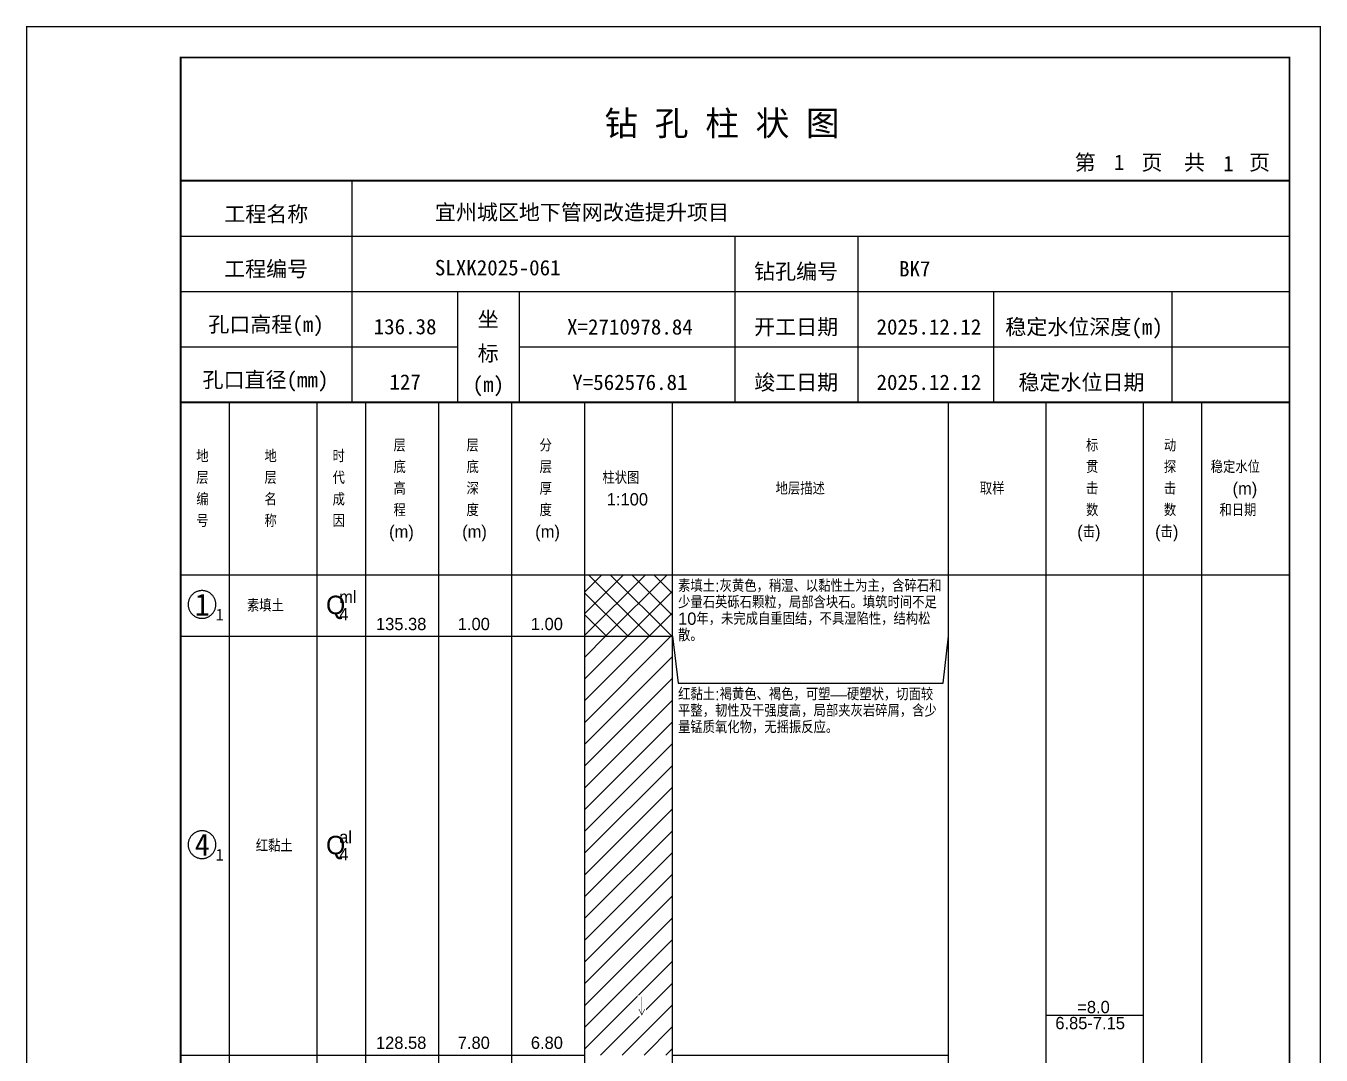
# Model space of a CAD drawing. Header units: millimetres. Extents: x 12489 to 89920, y 4630 to 4927.
# Drawn here: x 13809.3 to 14019.6, y 4759.7 to 4926.8 of the extents above; entities that cross this region are included whole.
import ezdxf
from ezdxf.enums import TextEntityAlignment as Align

# ---------------------------------------------------------------- set-up
doc = ezdxf.new("R2010")
doc.units = ezdxf.units.MM
doc.layers.add('ZZT_TC', color=7, linetype='Continuous')
doc.styles.add('成果图图块', font='', dxfattribs={"height": 2.5})
doc.styles.add('成果图模板', font='')
doc.styles.add('成果图模板标题', font='simhei.ttf')
doc.styles.add('成果图表体', font='Comfont.shx', dxfattribs={"height": 2, "bigfont": 'Hztxt12a.shx'})
doc.styles.get('成果图图块').set_extended_font_data('FangSong_GB2312')
doc.styles.get('成果图模板').set_extended_font_data('FangSong_GB2312')

# ---------------------------------------------------------------- blocks, each defined once
blk = doc.blocks.new('DCBH-1-1-916', base_point=(0.3, -0.11))
at = {"layer": 'ZZT_TC', "color": 7}
blk.add_polyline3d([(-0.19, 2.31, 0), (-0.3, 2.31, 0), (-0.41, 2.3, 0), (-0.52, 2.29, 0), (-0.63, 2.27, 0), (-0.73, 2.24, 0), (-0.84, 2.21, 0), (-0.95, 2.18, 0), (-1.05, 2.14, 0), (-1.15, 2.09, 0), (-1.25, 2.04, 0), (-1.35, 1.99, 0), (-1.44, 1.93, 0), (-1.53, 1.87, 0), (-1.62, 1.8, 0), (-1.7, 1.73, 0), (-1.78, 1.65, 0), (-1.86, 1.57, 0), (-1.93, 1.49, 0), (-2, 1.4, 0), (-2.06, 1.31, 0), (-2.12, 1.22, 0), (-2.17, 1.12, 0), (-2.22, 1.02, 0), (-2.27, 0.92, 0), (-2.31, 0.82, 0), (-2.34, 0.71, 0), (-2.37, 0.61, 0), (-2.4, 0.5, 0), (-2.41, 0.39, 0), (-2.43, 0.28, 0), (-2.44, 0.17, 0), (-2.44, 0.06, 0), (-2.44, -0.05, 0), (-2.43, -0.16, 0), (-2.41, -0.27, 0), (-2.4, -0.38, 0), (-2.37, -0.49, 0), (-2.34, -0.6, 0), (-2.31, -0.7, 0), (-2.27, -0.8, 0), (-2.22, -0.9, 0), (-2.17, -1, 0), (-2.12, -1.1, 0), (-2.06, -1.19, 0), (-2, -1.28, 0), (-1.93, -1.37, 0), (-1.86, -1.45, 0), (-1.78, -1.53, 0), (-1.7, -1.61, 0), (-1.62, -1.68, 0), (-1.53, -1.75, 0), (-1.44, -1.81, 0), (-1.35, -1.87, 0), (-1.25, -1.93, 0), (-1.15, -1.98, 0), (-1.05, -2.02, 0), (-0.95, -2.06, 0), (-0.84, -2.1, 0), (-0.73, -2.13, 0), (-0.63, -2.15, 0), (-0.52, -2.17, 0), (-0.41, -2.18, 0), (-0.3, -2.19, 0), (-0.19, -2.19, 0), (-0.08, -2.19, 0), (0.03, -2.18, 0), (0.14, -2.17, 0), (0.25, -2.15, 0), (0.36, -2.13, 0), (0.47, -2.1, 0), (0.57, -2.06, 0), (0.67, -2.02, 0), (0.77, -1.98, 0), (0.87, -1.93, 0), (0.97, -1.87, 0), (1.06, -1.81, 0), (1.15, -1.75, 0), (1.24, -1.68, 0), (1.32, -1.61, 0), (1.4, -1.53, 0), (1.48, -1.45, 0), (1.55, -1.37, 0), (1.62, -1.28, 0), (1.68, -1.19, 0), (1.74, -1.1, 0), (1.8, -1, 0), (1.85, -0.9, 0), (1.89, -0.8, 0), (1.93, -0.7, 0), (1.97, -0.6, 0), (2, -0.49, 0), (2.02, -0.38, 0), (2.04, -0.27, 0), (2.05, -0.16, 0), (2.06, -0.05, 0), (2.06, 0.06, 0), (2.06, 0.17, 0), (2.05, 0.28, 0), (2.04, 0.39, 0), (2.02, 0.5, 0), (2, 0.61, 0), (1.97, 0.71, 0), (1.93, 0.82, 0), (1.89, 0.92, 0), (1.85, 1.02, 0), (1.8, 1.12, 0), (1.74, 1.22, 0), (1.68, 1.31, 0), (1.62, 1.4, 0), (1.55, 1.49, 0), (1.48, 1.57, 0), (1.4, 1.65, 0), (1.32, 1.73, 0), (1.24, 1.8, 0), (1.15, 1.87, 0), (1.06, 1.93, 0), (0.97, 1.99, 0), (0.87, 2.04, 0), (0.77, 2.09, 0), (0.67, 2.14, 0), (0.57, 2.18, 0), (0.47, 2.21, 0), (0.36, 2.24, 0), (0.25, 2.27, 0), (0.14, 2.29, 0), (0.03, 2.3, 0), (-0.08, 2.31, 0), (-0.19, 2.31, 0)], dxfattribs=at)
at = {"style": '成果图图块'}
blk.add_text('1', height=3.57, dxfattribs=at).set_placement((-0.16, -1.74), align=Align.CENTER)
blk.add_text('1', height=1.91, dxfattribs=at).set_placement((2.03, -2.53))
blk = doc.blocks.new('DCBH-1-1-917', base_point=(0.3, -0.11))
at = {"layer": 'ZZT_TC', "color": 7}
blk.add_polyline3d([(-0.19, 2.31, 0), (-0.3, 2.31, 0), (-0.41, 2.3, 0), (-0.52, 2.29, 0), (-0.63, 2.27, 0), (-0.73, 2.24, 0), (-0.84, 2.21, 0), (-0.95, 2.18, 0), (-1.05, 2.14, 0), (-1.15, 2.09, 0), (-1.25, 2.04, 0), (-1.35, 1.99, 0), (-1.44, 1.93, 0), (-1.53, 1.87, 0), (-1.62, 1.8, 0), (-1.7, 1.73, 0), (-1.78, 1.65, 0), (-1.86, 1.57, 0), (-1.93, 1.49, 0), (-2, 1.4, 0), (-2.06, 1.31, 0), (-2.12, 1.22, 0), (-2.17, 1.12, 0), (-2.22, 1.02, 0), (-2.27, 0.92, 0), (-2.31, 0.82, 0), (-2.34, 0.71, 0), (-2.37, 0.61, 0), (-2.4, 0.5, 0), (-2.41, 0.39, 0), (-2.43, 0.28, 0), (-2.44, 0.17, 0), (-2.44, 0.06, 0), (-2.44, -0.05, 0), (-2.43, -0.16, 0), (-2.41, -0.27, 0), (-2.4, -0.38, 0), (-2.37, -0.49, 0), (-2.34, -0.6, 0), (-2.31, -0.7, 0), (-2.27, -0.8, 0), (-2.22, -0.9, 0), (-2.17, -1, 0), (-2.12, -1.1, 0), (-2.06, -1.19, 0), (-2, -1.28, 0), (-1.93, -1.37, 0), (-1.86, -1.45, 0), (-1.78, -1.53, 0), (-1.7, -1.61, 0), (-1.62, -1.68, 0), (-1.53, -1.75, 0), (-1.44, -1.81, 0), (-1.35, -1.87, 0), (-1.25, -1.93, 0), (-1.15, -1.98, 0), (-1.05, -2.02, 0), (-0.95, -2.06, 0), (-0.84, -2.1, 0), (-0.73, -2.13, 0), (-0.63, -2.15, 0), (-0.52, -2.17, 0), (-0.41, -2.18, 0), (-0.3, -2.19, 0), (-0.19, -2.19, 0), (-0.08, -2.19, 0), (0.03, -2.18, 0), (0.14, -2.17, 0), (0.25, -2.15, 0), (0.36, -2.13, 0), (0.47, -2.1, 0), (0.57, -2.06, 0), (0.67, -2.02, 0), (0.77, -1.98, 0), (0.87, -1.93, 0), (0.97, -1.87, 0), (1.06, -1.81, 0), (1.15, -1.75, 0), (1.24, -1.68, 0), (1.32, -1.61, 0), (1.4, -1.53, 0), (1.48, -1.45, 0), (1.55, -1.37, 0), (1.62, -1.28, 0), (1.68, -1.19, 0), (1.74, -1.1, 0), (1.8, -1, 0), (1.85, -0.9, 0), (1.89, -0.8, 0), (1.93, -0.7, 0), (1.97, -0.6, 0), (2, -0.49, 0), (2.02, -0.38, 0), (2.04, -0.27, 0), (2.05, -0.16, 0), (2.06, -0.05, 0), (2.06, 0.06, 0), (2.06, 0.17, 0), (2.05, 0.28, 0), (2.04, 0.39, 0), (2.02, 0.5, 0), (2, 0.61, 0), (1.97, 0.71, 0), (1.93, 0.82, 0), (1.89, 0.92, 0), (1.85, 1.02, 0), (1.8, 1.12, 0), (1.74, 1.22, 0), (1.68, 1.31, 0), (1.62, 1.4, 0), (1.55, 1.49, 0), (1.48, 1.57, 0), (1.4, 1.65, 0), (1.32, 1.73, 0), (1.24, 1.8, 0), (1.15, 1.87, 0), (1.06, 1.93, 0), (0.97, 1.99, 0), (0.87, 2.04, 0), (0.77, 2.09, 0), (0.67, 2.14, 0), (0.57, 2.18, 0), (0.47, 2.21, 0), (0.36, 2.24, 0), (0.25, 2.27, 0), (0.14, 2.29, 0), (0.03, 2.3, 0), (-0.08, 2.31, 0), (-0.19, 2.31, 0)], dxfattribs=at)
at = {"style": '成果图图块'}
blk.add_text('4', height=3.57, dxfattribs=at).set_placement((-0.16, -1.74), align=Align.CENTER)
blk.add_text('1', height=1.91, dxfattribs=at).set_placement((2.03, -2.53))
blk = doc.blocks.new('zztSLbg.dwg', base_point=(0.5, 0))
blk.add_wipeout([(-0.2, -0.2), (1.2, -0.2), (1.2, 3.2), (-0.2, 3.2)])
at = {"color": 7, "const_width": 0.1}
for points in [[(0.5, 3), (0.5, 0)], [(0, 1), (0.5, 0), (1, 1)]]:
    blk.add_lwpolyline(points, dxfattribs=at)
blk = doc.blocks.new('钻孔柱状图路桥昇龙制图梁世成校核莫家里.dwg7', base_point=(25, 236))
for p, q in [((52.82, 236), (52.82, 272)), ((25, 263), (205, 263)), ((115, 236), (115, 263)), ((135, 236), (135, 263)), ((25, 254), (205, 254)), ((70, 236), (70, 254)), ((80, 236), (80, 254)), ((157, 236), (157, 254)), ((185.95, 236), (185.95, 254)), ((25, 245), (70, 245)), ((80, 245), (205, 245))]:
    blk.add_line(p, q)
for points, const_width in [([(0, 0), (210, 0), (210, 297), (0, 297)], 0.25), ([(25, 5), (205, 5), (205, 292), (25, 292)], 0.3)]:
    blk.add_lwpolyline(points, close=True, dxfattribs=dict(const_width=const_width))
at = {"const_width": 0.3}
for points in [[(25, 272), (205, 272)], [(25, 236), (205, 236)]]:
    blk.add_lwpolyline(points, dxfattribs=at)
for s, height, style, p in [('钻 孔 柱 状 图', 4, '成果图模板标题', (93.8, 279.31)), ('第', 2.5, '成果图模板', (170.12, 273.7)), ('页', 2.5, '成果图模板', (180.96, 273.7)), ('共', 2.5, '成果图模板', (187.88, 273.7)), ('页', 2.5, '成果图模板', (198.44, 273.7)), ('工程名称', 2.5, '成果图模板', (32.07, 265.32)), ('宜州城区地下管网改造提升项目', 2.5, '成果图模板', (66.26, 265.61)), ('工程编号', 2.5, '成果图模板', (32.05, 256.41)), ('SLXK2025-061', 2.5, '成果图模板', (66.26, 256.61)), ('钻孔编号', 2.5, '成果图模板', (118.08, 256)), ('BK7', 2.5, '成果图模板', (141.61, 256.43)), ('孔口高程(m)', 2.5, '成果图模板', (29.48, 247.41)), ('坐', 2.5, '成果图模板', (73.21, 248.24)), ('开工日期', 2.5, '成果图模板', (118.08, 247)), ('稳定水位深度(m)', 2.5, '成果图模板', (158.86, 247)), ('标', 2.5, '成果图模板', (73.21, 242.7)), ('孔口直径(mm)', 2.5, '成果图模板', (28.54, 238.41)), ('(m) ', 2.5, '成果图模板', (72.38, 237.65)), ('竣工日期', 2.5, '成果图模板', (118.08, 238)), ('稳定水位日期', 2.5, '成果图模板', (160.99, 238))]:
    blk.add_text(s, height=height, dxfattribs=dict(style=style)).set_placement(p)
at = {"style": '成果图模板'}
for s, p in [('1', (177.35, 273.74)), ('1', (195.08, 273.53)), ('136.38', (61.43, 247.04)), ('X=2710978.84', (97.92, 247)), ('2025.12.12', (146.46, 247)), ('127', (61.43, 238.04)), ('Y=562576.81', (97.92, 238)), ('2025.12.12', (146.46, 238))]:
    blk.add_text(s, height=2.5, dxfattribs=at).set_placement(p, align=Align.CENTER)

msp = doc.modelspace()

# ---------------------------------------------------------------- hatches: boundary and pattern name
at = {"linetype": 'Continuous'}
h = msp.add_hatch(dxfattribs=at)
h.set_pattern_fill('GKSTT', scale=0.5, style=0, pattern_type=2)
h.set_pattern_definition([(45, (0, 0), (-1.76776695, 1.76776695), []), (135, (0, 0), (-1.76776695, -1.76776695), [])])
h.paths.add_polyline_path([(13900.06, 4827.71), (13914.29, 4827.71), (13914.29, 4837.71), (13900.06, 4837.71)])
h = msp.add_hatch(dxfattribs=at)
h.set_pattern_fill('GKNXT', scale=0.5, style=0, pattern_type=2)
h.set_pattern_definition([(45, (0, 0), (-1.76776695, 1.76776695), [])])
h.paths.add_polyline_path([(13900.06, 4759.71), (13914.29, 4759.71), (13914.29, 4827.71), (13900.06, 4827.71)])

# ---------------------------------------------------------------- linework, layer by layer
at = {"color": 0}
for p, q in [((13834.45, 4837.71), (13842.35, 4837.71)), ((13834.45, 4827.71), (13834.45, 4837.71)), ((13842.35, 4827.71), (13842.35, 4837.71)), ((13834.45, 4827.71), (13842.35, 4827.71)), ((13834.45, 4827.71), (13842.35, 4827.71)), ((13834.45, 4759.71), (13834.45, 4827.71)), ((13842.35, 4759.71), (13842.35, 4827.71)), ((13834.45, 4759.71), (13842.35, 4759.71))]:
    msp.add_line(p, q, dxfattribs=at)
for points in [[(13834.45, 4865.71), (13842.35, 4865.71)], [(13834.45, 4837.71), (13834.45, 4865.71)], [(13842.35, 4837.71), (13842.35, 4865.71)], [(13842.35, 4865.71), (13856.58, 4865.71)], [(13842.35, 4837.71), (13842.35, 4865.71)], [(13856.58, 4837.71), (13856.58, 4865.71)], [(13856.58, 4865.71), (13864.49, 4865.71)], [(13856.58, 4837.71), (13856.58, 4865.71)], [(13864.49, 4837.71), (13864.49, 4865.71)], [(13864.49, 4865.71), (13876.35, 4865.71)], [(13864.49, 4837.71), (13864.49, 4865.71)], [(13876.35, 4837.71), (13876.35, 4865.71)], [(13876.35, 4865.71), (13888.2, 4865.71)], [(13876.35, 4837.71), (13876.35, 4865.71)], [(13888.2, 4837.71), (13888.2, 4865.71)], [(13888.2, 4865.71), (13900.06, 4865.71)], [(13888.2, 4837.71), (13888.2, 4865.71)], [(13900.06, 4837.71), (13900.06, 4865.71)], [(13900.06, 4865.71), (13914.29, 4865.71)], [(13900.06, 4837.71), (13900.06, 4865.71)], [(13914.29, 4837.71), (13914.29, 4865.71)], [(13914.29, 4865.71), (13959.11, 4865.71)], [(13914.29, 4837.71), (13914.29, 4865.71)], [(13959.11, 4837.71), (13959.11, 4865.71)], [(13959.11, 4865.71), (13974.92, 4865.71)], [(13959.11, 4837.71), (13959.11, 4865.71)], [(13974.92, 4837.71), (13974.92, 4865.71)], [(13974.92, 4865.71), (13990.73, 4865.71)], [(13974.92, 4837.71), (13974.92, 4865.71)], [(13990.73, 4837.71), (13990.73, 4865.71)], [(13990.73, 4865.71), (14000.22, 4865.71)], [(13990.73, 4837.71), (13990.73, 4865.71)], [(14000.22, 4837.71), (14000.22, 4865.71)], [(14000.22, 4865.71), (14014.45, 4865.71)], [(14000.22, 4837.71), (14000.22, 4865.71)], [(14014.45, 4837.71), (14014.45, 4865.71)], [(13834.45, 4837.71), (13842.35, 4837.71)], [(13834.45, 4643.71), (13834.45, 4837.71)], [(13834.45, 4837.71), (13842.35, 4837.71)], [(13842.35, 4643.71), (13842.35, 4837.71)], [(13842.35, 4837.71), (13856.58, 4837.71)], [(13842.35, 4643.71), (13842.35, 4837.71)], [(13842.35, 4837.71), (13856.58, 4837.71)], [(13842.35, 4837.71), (13856.58, 4837.71)], [(13842.35, 4827.71), (13842.35, 4837.71)], [(13856.58, 4643.71), (13856.58, 4837.71)], [(13856.58, 4827.71), (13856.58, 4837.71)], [(13856.58, 4837.71), (13864.49, 4837.71)], [(13856.58, 4643.71), (13856.58, 4837.71)], [(13856.58, 4837.71), (13864.49, 4837.71)], [(13856.58, 4837.71), (13864.49, 4837.71)], [(13856.58, 4827.71), (13856.58, 4837.71)], [(13864.49, 4643.71), (13864.49, 4837.71)], [(13864.49, 4827.71), (13864.49, 4837.71)], [(13864.49, 4837.71), (13876.35, 4837.71)], [(13864.49, 4643.71), (13864.49, 4837.71)], [(13864.49, 4837.71), (13876.35, 4837.71)], [(13864.49, 4837.71), (13876.35, 4837.71)], [(13864.49, 4827.71), (13864.49, 4837.71)], [(13876.35, 4643.71), (13876.35, 4837.71)], [(13876.35, 4827.71), (13876.35, 4837.71)], [(13876.35, 4837.71), (13888.2, 4837.71)], [(13876.35, 4643.71), (13876.35, 4837.71)], [(13876.35, 4837.71), (13888.2, 4837.71)], [(13876.35, 4837.71), (13888.2, 4837.71)], [(13876.35, 4827.71), (13876.35, 4837.71)], [(13888.2, 4643.71), (13888.2, 4837.71)], [(13888.2, 4827.71), (13888.2, 4837.71)], [(13888.2, 4837.71), (13900.06, 4837.71)], [(13888.2, 4643.71), (13888.2, 4837.71)], [(13888.2, 4837.71), (13900.06, 4837.71)], [(13888.2, 4837.71), (13900.06, 4837.71)], [(13888.2, 4827.71), (13888.2, 4837.71)], [(13900.06, 4643.71), (13900.06, 4837.71)], [(13900.06, 4827.71), (13900.06, 4837.71)], [(13900.06, 4837.71), (13914.29, 4837.71)], [(13900.06, 4643.71), (13900.06, 4837.71)], [(13900.06, 4837.71), (13914.29, 4837.71)], [(13914.29, 4643.71), (13914.29, 4837.71)], [(13914.29, 4837.71), (13959.11, 4837.71)], [(13914.29, 4643.71), (13914.29, 4837.71)], [(13914.29, 4837.71), (13959.11, 4837.71)], [(13914.29, 4827.71), (13914.29, 4837.71)], [(13959.11, 4643.71), (13959.11, 4837.71)], [(13959.11, 4827.71), (13959.11, 4837.71)], [(13959.11, 4837.71), (13974.92, 4837.71)], [(13959.11, 4643.71), (13959.11, 4837.71)], [(13959.11, 4837.71), (13974.92, 4837.71)], [(13974.92, 4643.71), (13974.92, 4837.71)], [(13974.92, 4837.71), (13990.73, 4837.71)], [(13974.92, 4643.71), (13974.92, 4837.71)], [(13974.92, 4837.71), (13990.73, 4837.71)], [(13990.73, 4643.71), (13990.73, 4837.71)], [(13990.73, 4837.71), (14000.22, 4837.71)], [(13990.73, 4643.71), (13990.73, 4837.71)], [(13990.73, 4837.71), (14000.22, 4837.71)], [(14000.22, 4643.71), (14000.22, 4837.71)], [(14000.22, 4837.71), (14014.45, 4837.71)], [(14000.22, 4643.71), (14000.22, 4837.71)], [(14000.22, 4837.71), (14014.45, 4837.71)], [(14014.45, 4643.71), (14014.45, 4837.71)], [(13842.35, 4827.71), (13856.58, 4827.71)], [(13842.35, 4827.71), (13856.58, 4827.71)], [(13842.35, 4759.71), (13842.35, 4827.71)], [(13856.58, 4759.71), (13856.58, 4827.71)], [(13856.58, 4827.71), (13864.49, 4827.71)], [(13856.58, 4827.71), (13864.49, 4827.71)], [(13856.58, 4759.71), (13856.58, 4827.71)], [(13864.49, 4759.71), (13864.49, 4827.71)], [(13864.49, 4827.71), (13876.35, 4827.71)], [(13864.49, 4827.71), (13876.35, 4827.71)], [(13864.49, 4759.71), (13864.49, 4827.71)], [(13876.35, 4759.71), (13876.35, 4827.71)], [(13876.35, 4827.71), (13888.2, 4827.71)], [(13876.35, 4827.71), (13888.2, 4827.71)], [(13876.35, 4759.71), (13876.35, 4827.71)], [(13888.2, 4759.71), (13888.2, 4827.71)], [(13888.2, 4827.71), (13900.06, 4827.71)], [(13888.2, 4827.71), (13900.06, 4827.71)], [(13888.2, 4759.71), (13888.2, 4827.71)], [(13900.06, 4759.71), (13900.06, 4827.71)], [(13914.29, 4827.71), (13915.19, 4820.11)], [(13914.29, 4759.71), (13914.29, 4827.71)], [(13958.22, 4820.11), (13959.11, 4827.71)], [(13959.11, 4759.71), (13959.11, 4827.71)], [(13915.19, 4820.11), (13958.22, 4820.11)], [(13974.92, 4766.21), (13990.73, 4766.21)], [(13842.35, 4759.71), (13856.58, 4759.71)], [(13856.58, 4759.71), (13864.49, 4759.71)], [(13864.49, 4759.71), (13876.35, 4759.71)], [(13876.35, 4759.71), (13888.2, 4759.71)], [(13888.2, 4759.71), (13900.06, 4759.71)], [(13914.29, 4759.71), (13959.11, 4759.71)]]:
    msp.add_lwpolyline(points, dxfattribs=at)
at = {"color": 7, "flags": 128}
msp.add_lwpolyline([(13900.06, 4827.71), (13914.29, 4827.71)], dxfattribs=at)

# ---------------------------------------------------------------- block references
for name, p in [('DCBH-1-1-916', (13838.4, 4832.71)), ('DCBH-1-1-917', (13838.4, 4793.71))]:
    msp.add_blockref(name, p)

# ---------------------------------------------------------------- texts
at = {"color": 0, "style": '成果图表体'}
for s, height, p in [('层', 2, (13869, 4857.71)), ('层', 2, (13880.85, 4857.71)), ('分', 2, (13892.71, 4857.71)), ('标', 2, (13981.41, 4857.71)), ('动', 2, (13994.05, 4857.71)), ('地', 2, (13836.98, 4855.96)), ('地', 2, (13848.05, 4855.96)), ('时', 2, (13859.11, 4855.96)), ('底', 2, (13869, 4854.21)), ('底', 2, (13880.85, 4854.21)), ('层', 2, (13892.71, 4854.21)), ('贯', 2, (13981.41, 4854.21)), ('探', 2, (13994.05, 4854.21)), ('稳定水位', 2, (14001.65, 4854.21)), ('层', 2, (13836.98, 4852.46)), ('层', 2, (13848.05, 4852.46)), ('代', 2, (13859.11, 4852.46)), ('高', 2, (13869, 4850.71)), ('深', 2, (13880.85, 4850.71)), ('厚', 2, (13892.71, 4850.71)), ('柱状图', 2, (13902.91, 4852.46)), ('地层描述', 2, (13931.02, 4850.71)), ('取样', 2, (13964.18, 4850.71)), ('击', 2, (13981.41, 4850.71)), ('击', 2, (13994.05, 4850.71)), ('(m)', 2, (14005.2, 4850.71)), ('编', 2, (13836.98, 4848.96)), ('名', 2, (13848.05, 4848.96)), ('成', 2, (13859.11, 4848.96)), ('1:100', 2, (13903.62, 4848.96)), ('程', 2, (13869, 4847.21)), ('度', 2, (13880.85, 4847.21)), ('度', 2, (13892.71, 4847.21)), ('数', 2, (13981.41, 4847.21)), ('数', 2, (13994.05, 4847.21)), ('和日期', 2, (14003.07, 4847.21)), ('号', 2, (13836.98, 4845.46)), ('称', 2, (13848.05, 4845.46)), ('因', 2, (13859.11, 4845.46)), ('(m)', 2, (13868.28, 4843.71)), ('(m)', 2, (13880.14, 4843.71)), ('(m)', 2, (13892, 4843.71)), ('(击)', 2, (13979.99, 4843.71)), ('(击)', 2, (13992.63, 4843.71)), ('素填土', 2, (13845.2, 4831.71)), ('Q', 3, (13858.05, 4831.31)), ('ml', 2, (13860.18, 4833.11)), ('4', 2, (13860.18, 4830.31)), ('135.38', 2, (13866.15, 4828.71)), ('1.00', 2, (13879.43, 4828.71)), ('1.00', 2, (13891.29, 4828.71)), ('al', 2, (13860.18, 4794.11)), ('红黏土', 2, (13846.63, 4792.71)), ('Q', 3, (13858.05, 4792.31)), ('4', 2, (13860.18, 4791.31)), ('=8.0', 2, (13979.99, 4766.51)), ('6.85-7.15', 2, (13976.43, 4763.91)), ('128.58', 2, (13866.15, 4760.71)), ('7.80', 2, (13879.43, 4760.71)), ('6.80', 2, (13891.29, 4760.71))]:
    msp.add_text(s, height=height, dxfattribs=at).set_placement(p)
at = {"color": 0, "char_height": 2, "width": 43.0292, "attachment_point": 1, "line_spacing_factor": 0.8, "style": '成果图表体'}
for s, insert in [('素填土:灰黄色，稍湿、以黏性土为主，含碎石和少量石英砾石颗粒，局部含块石。填筑时间不足10年，未完成自重固结，不具湿陷性，结构松散。', (13915.19, 4836.91)), ('红黏土:褐黄色、褐色，可塑—硬塑状，切面较平整，韧性及干强度高，局部夹灰岩碎屑，含少量锰质氧化物，无摇振反应。', (13915.19, 4819.31))]:
    msp.add_mtext(s, dxfattribs=dict(at, insert=insert))

# ---------------------------------------------------------------- next in the draw order: block references
msp.add_blockref('zztSLbg.dwg', (13909.31, 4766.21))

# ---------------------------------------------------------------- next in the draw order: block references
msp.add_blockref('钻孔柱状图路桥昇龙制图梁世成校核莫家里.dwg7', (13834.45, 4865.71))

doc.saveas('drawing.dxf')
